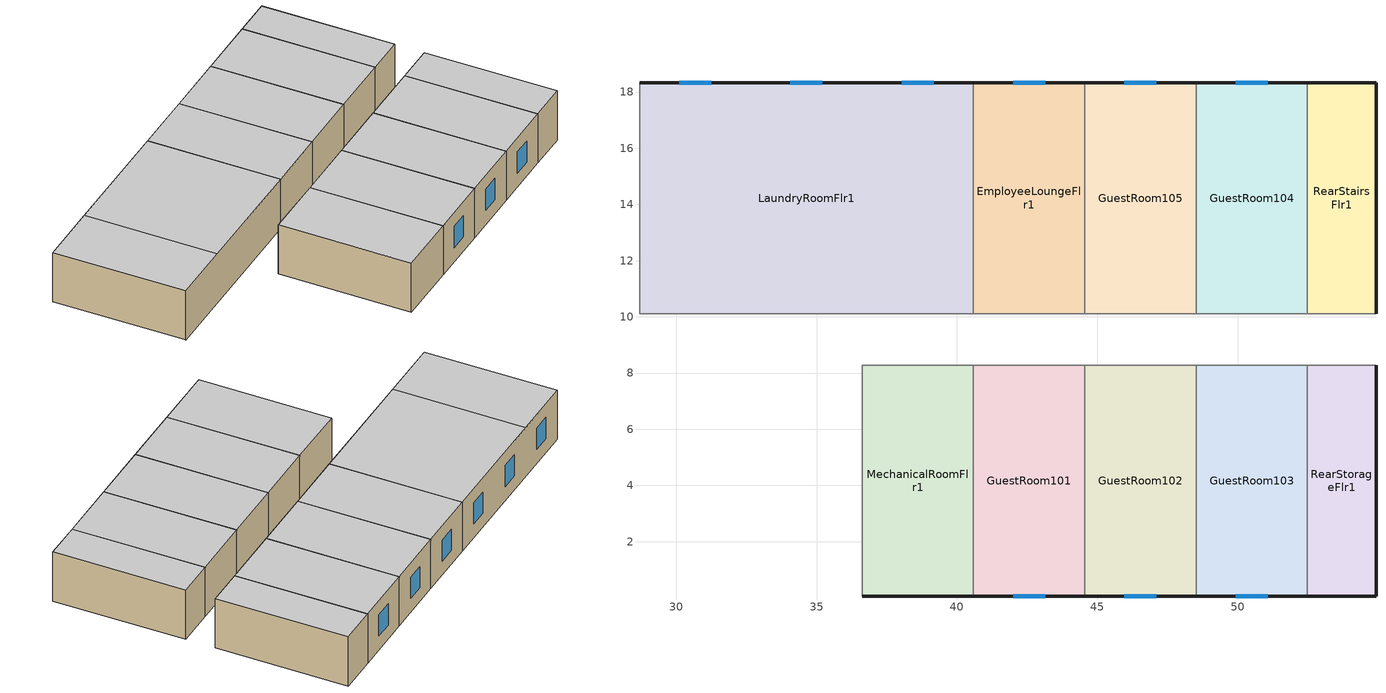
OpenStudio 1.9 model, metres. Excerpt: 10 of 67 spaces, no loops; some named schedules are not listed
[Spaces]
GuestRoom102
 floor ground: 48.51,8.28 48.51,0.05 44.55,0.05 44.55,8.28 z0
 wall outside: 44.55,0.05 48.51,0.05 z0:3.35
 wall to GuestRoom101: 44.55,8.28 44.55,0.05 z0:3.35
 wall to GuestRoom103: 48.51,0.05 48.51,8.28 z0:3.35
 wall to CorridorFlr1: 48.51,8.28 44.55,8.28 z0:3.35
 window: 45.96,0.05 47.1,0.05 z0.95:2.4
 ceiling to GuestRoom209_212: 48.51,0.05 48.51,8.28 44.55,8.28 44.55,0.05 z3.35
EmployeeLoungeFlr1
 floor ground: 44.55,18.34 44.55,10.11 40.59,10.11 40.59,18.34 z0
 wall outside: 44.55,18.34 40.59,18.34 z0:3.35
 wall to GuestRoom105: 44.55,10.11 44.55,18.34 z0:3.35
 wall to CorridorFlr1: 40.59,10.11 44.55,10.11 z0:3.35
 wall to LaundryRoomFlr1: 40.59,18.34 40.59,10.11 z0:3.35
 window: 43.14,18.34 42,18.34 z0.95:2.4
 ceiling to GuestRoom215_218: 44.55,10.11 44.55,18.34 40.59,18.34 40.59,10.11 z3.35
LaundryRoomFlr1
 floor ground: 40.59,18.34 40.59,10.11 28.7,10.11 28.7,18.34 z0
 wall outside: 40.59,18.34 28.7,18.34 z0:3.35
 wall to ElevatorCoreFlr1: 28.7,18.34 28.7,10.11 z0:3.35
 wall to CorridorFlr1: 28.7,10.11 40.59,10.11 z0:3.35
 window: 39.18,18.34 38.04,18.34 / 31.25,18.34 30.11,18.34 / 35.21,18.34 34.07,18.34 z0.95:2.4
 ceiling to GuestRoom215_218: 40.59,10.11 40.59,18.34 32.66,18.34 32.66,10.11 z3.35
 ceiling to GuestRoom219: 32.66,10.11 32.66,18.34 28.7,18.34 28.7,10.11 z3.35
GuestRoom105
 floor ground: 48.51,18.34 48.51,10.11 44.55,10.11 44.55,18.34 z0
 wall outside: 48.51,18.34 44.55,18.34 z0:3.35
 wall to CorridorFlr1: 44.55,10.11 48.51,10.11 z0:3.35
 wall to GuestRoom104: 48.51,10.11 48.51,18.34 z0:3.35
 window: 47.1,18.34 45.96,18.34 z0.95:2.4
 ceiling to GuestRoom215_218: 48.51,10.11 48.51,18.34 44.55,18.34 44.55,10.11 z3.35
MechanicalRoomFlr1
 floor ground: 40.59,8.28 40.59,0.05 36.62,0.05 36.62,8.28 z0
 wall outside: 36.62,0.05 40.59,0.05 z0:3.35
 wall to MeetingRoomFlr1: 36.62,8.28 36.62,0.05 z0:3.35
 wall to GuestRoom101: 40.59,0.05 40.59,8.28 z0:3.35
 wall to CorridorFlr1: 40.59,8.28 36.62,8.28 z0:3.35
 ceiling to GuestRoom209_212: 40.59,0.05 40.59,8.28 36.62,8.28 36.62,0.05 z3.35
GuestRoom103
 floor ground: 52.47,8.28 52.47,0.05 48.51,0.05 48.51,8.28 z0
 wall outside: 48.51,0.05 52.47,0.05 z0:3.35
 wall to CorridorFlr1: 52.47,8.28 48.51,8.28 z0:3.35
 wall to RearStorageFlr1: 52.47,0.05 52.47,8.28 z0:3.35
 window: 49.92,0.05 51.06,0.05 z0.95:2.4
 ceiling to GuestRoom213: 52.47,0.05 52.47,8.28 48.51,8.28 48.51,0.05 z3.35
GuestRoom101
 floor ground: 44.55,8.28 44.55,0.05 40.59,0.05 40.59,8.28 z0
 wall outside: 40.59,0.05 44.55,0.05 z0:3.35
 wall to CorridorFlr1: 44.55,8.28 40.59,8.28 z0:3.35
 window: 42,0.05 43.14,0.05 z0.95:2.4
 ceiling to GuestRoom209_212: 44.55,0.05 44.55,8.28 40.59,8.28 40.59,0.05 z3.35
RearStorageFlr1
 floor ground: 54.91,8.28 54.91,0.05 52.47,0.05 52.47,8.28 z0
 wall outside: 52.47,0.05 54.91,0.05 54.91,8.28 z0:3.35
 wall to CorridorFlr1: 54.91,8.28 52.47,8.28 z0:3.35
 ceiling to RearStorageFlr2: 54.91,0.05 54.91,8.28 52.47,8.28 52.47,0.05 z3.35
RearStairsFlr1
 floor ground: 54.91,18.34 54.91,10.11 52.47,10.11 52.47,18.34 z0
 wall outside: 54.91,10.11 54.91,18.34 52.47,18.34 z0:3.35
 wall to GuestRoom104: 52.47,18.34 52.47,10.11 z0:3.35
 wall to CorridorFlr1: 52.47,10.11 54.91,10.11 z0:3.35
 ceiling to RearStairsFlr2: 54.91,10.11 54.91,18.34 52.47,18.34 52.47,10.11 z3.35
GuestRoom104
 floor ground: 52.47,18.34 52.47,10.11 48.51,10.11 48.51,18.34 z0
 wall outside: 52.47,18.34 48.51,18.34 z0:3.35
 wall to CorridorFlr1: 48.51,10.11 52.47,10.11 z0:3.35
 window: 51.06,18.34 49.92,18.34 z0.95:2.4
 ceiling to GuestRoom214: 52.47,10.11 52.47,18.34 48.51,18.34 48.51,10.11 z3.35
[Site]
Chicago Ohare Intl Ap_IL_USA: Latitude {deg}=41.98; Longitude {deg}=-87.92; Time Zone {hr}=-6; Elevation {m}=201; Terrain=Suburbs
[Building]
90.1-2010-SmallHotel-ASHRAE 169-2006-5A created: 2015-11-13 00:34:09 -0700: North Axis {deg}=180; Default Construction Set=90.1-2010 - SmHotel - ASHRAE 169-2006-5A
[Site:GroundTemperature:BuildingSurface]
19.82, 19.8, 19.9, 20.12, 20.36, 20.63, 20.78, 20.79, 20.73, 20.51, 20.29, 20
[Site:WaterMainsTemperature]
Calculation Method=Correlation; Annual Average Outdoor Air Temperature {C}=9.925; Maximum Difference In Monthly Average Outdoor Air Temperatures {deltaC}=28.7
[SizingPeriod:DesignDay] Barometric Pressure {Pa}=98934; Sky Clearness=0; Rain Indicator=0; Snow Indicator=0; Day of Month=21; Daylight Saving Time Indicator=0; Humidity Indicating Type=Wetbulb; Dry-Bulb Temperature Range Modifier Type=DefaultMultipliers
Name | Maximum Dry-Bulb Temperature {C} | Daily Dry-Bulb Temperature Range {deltaC} | Humidity Indicating Conditions at Maximum Dry-Bulb {BasedOnField A3} | Wind Speed {m/s} | Wind Direction {deg} | Month | Day Type | Solar Model Indicator | ASHRAE Taub | ASHRAE Taud
Chicago Ohare Intl Ap Ann Htg 99.6% Condns DB | -20 | 0 | -20 | 4.9 | 270 | 1 | WinterDesignDay | ASHRAEClearSky
Chicago Ohare Intl Ap Ann Clg .4% Condns DB=>MWB | 33.3 | 10.5 | 23.7 | 5.2 | 230 | 7 | SummerDesignDay | ASHRAETau | 0.455 | 2.05
[Material:NoMass] Thermal Absorptance=0.9; Solar Absorptance=0.7
Name | Roughness | Thermal Resistance {m2-K/W} | Visible Absorptance
CP02 CARPET PAD | VeryRough | 0.21648 | 0.8
Typical Insulation R-10.94 | Smooth | 1.92744 | 0.7
Typical Carpet Pad | Smooth | 0.21648 | 0.8
Typical Insulation R-13.45 | Smooth | 2.368 | 0.7
Typical Insulation R-19.72 | Smooth | 3.4722 | 0.7
Typical Insulation R-0.58 | Smooth | 0.101875 | 0.7
Typical Insulation R-1.15 | Smooth | 0.202527 | 0.7
[Material] Thermal Absorptance=0.9
Name | Roughness | Thickness {m} | Conductivity {W/m-K} | Density {kg/m3} | Specific Heat {J/kg-K} | Solar Absorptance | Visible Absorptance
4 in. Normalweight Concrete Floor | MediumRough | 0.1016 | 2.31 | 2322 | 832 | 0.7 | 0.7
25mm Stucco | Smooth | 0.0254 | 0.72 | 1856 | 840 | 0.7 | 0.7
5/8 in. Gypsum Board | MediumSmooth | 0.0159 | 0.16 | 800 | 1090 | 0.7 | 0.7
Roof Membrane | VeryRough | 0.0095 | 0.16 | 1121.29 | 1460 | 0.77 | 0.7
Metal Roof Surface; F08 Metal surface | Smooth | 0.0008 | 45.28 | 7824 | 500 | 0.7 | 0.7
1/2 in. Gypsum Board | Smooth | 0.0127 | 0.16 | 800 | 1090 | 0.7 | 0.5
6 in. Normalweight Concrete Floor | MediumRough | 0.1524 | 2.31 | 2322 | 832 | 0.7 | 0.7
8 in. Concrete Block Basement Wall | MediumRough | 0.2032 | 1.326 | 1842 | 912 | 0.7 | 0.7
G05 25mm wood | MediumSmooth | 0.0254 | 0.15 | 608 | 1630 | 0.5 | 0.5
[Construction]
Typical Insulated Exterior Mass Floor R-13.51: Typical Insulation R-10.94, 4 in. Normalweight Concrete Floor, Typical Carpet Pad
Typical Insulated Steel Framed Exterior Wall R-15.63: 25mm Stucco, 5/8 in. Gypsum Board, Typical Insulation R-13.45, 5/8 in. Gypsum Board
Typical IEAD Roof R-20.83: Roof Membrane, Typical Insulation R-19.72, Metal Roof Surface
int_slab_floor_smallhotel: 4 in. Normalweight Concrete Floor, CP02 CARPET PAD
int_wall_smallhotel: 1/2 in. Gypsum Board, 1/2 in. Gypsum Board
int_slab_ceiling_smallhotel: CP02 CARPET PAD, 4 in. Normalweight Concrete Floor
Typical Insulated Carpeted 6in Slab Floor: 6 in. Normalweight Concrete Floor, Typical Carpet Pad
Typical Insulated Basement Mass Wall: 8 in. Concrete Block Basement Wall
U 0.48 SHGC 0.40 Dbl Ref-D Clr 6mm/13mm: REF D CLEAR 6MM, AIR 13MM, CLEAR 6MM
Typical Insulated Metal Door R-1.43: F08 Metal surface, Typical Insulation R-0.58
Typical Overhead Door R-2.0: Typical Insulation R-1.15
U 1.17 SHGC 0.49 Sgl Ref-D Clr 6mm: REF D CLEAR 6MM
Typical Interior Window: Clear 3mm
Typical Interior Door; Typical Interior Partition: G05 25mm wood
[DefaultConstructionSet]
90.1-2010 - SmHotel - ASHRAE 169-2006-5A: Default Exterior Surface Constructions=Default Surface Constructions 1; Default Interior Surface Constructions=Default Surface Constructions 2; Default Ground Contact Surface Constructions=Default Surface Constructions 3; Default Exterior SubSurface Constructions=Default Sub Surface Constructions 1; Default Interior SubSurface Constructions=Default Sub Surface Constructions 2; Interior Partition Construction=Typical Interior Partition
[DefaultSurfaceConstructions]
Name | Floor Construction | Wall Construction | Roof Ceiling Construction
Default Surface Constructions 1 | Typical Insulated Exterior Mass Floor R-13.51 | Typical Insulated Steel Framed Exterior Wall R-15.63 | Typical IEAD Roof R-20.83
Default Surface Constructions 2 | int_slab_floor_smallhotel | int_wall_smallhotel | int_slab_ceiling_smallhotel
Default Surface Constructions 3 | Typical Insulated Carpeted 6in Slab Floor | Typical Insulated Basement Mass Wall
[DefaultSubSurfaceConstructions]
Name | Fixed Window Construction | Operable Window Construction | Door Construction | Overhead Door Construction | Skylight Construction | Tubular Daylight Dome Construction | Tubular Daylight Diffuser Construction
Default Sub Surface Constructions 1 | U 0.48 SHGC 0.40 Dbl Ref-D Clr 6mm/13mm | U 0.48 SHGC 0.40 Dbl Ref-D Clr 6mm/13mm | Typical Insulated Metal Door R-1.43 | Typical Overhead Door R-2.0 | U 1.17 SHGC 0.49 Sgl Ref-D Clr 6mm | Typical Interior Window | Typical Interior Window
Default Sub Surface Constructions 2 | Typical Interior Window | Typical Interior Window | Typical Interior Door
[WindowMaterial:Glazing] Optical Data Type=SpectralAverage; Infrared Transmittance at Normal Incidence=0; Front Side Infrared Hemispherical Emissivity=0.84; Conductivity {W/m-K}=0.9; Dirt Correction Factor for Solar and Visible Transmittance=1; Solar Diffusing=No
Name | Thickness {m} | Solar Transmittance at Normal Incidence | Front Side Solar Reflectance at Normal Incidence | Back Side Solar Reflectance at Normal Incidence | Visible Transmittance at Normal Incidence | Front Side Visible Reflectance at Normal Incidence | Back Side Visible Reflectance at Normal Incidence | Back Side Infrared Hemispherical Emissivity
REF D CLEAR 6MM | 0.006 | 0.429 | 0.308 | 0.379 | 0.334 | 0.453 | 0.505 | 0.82
CLEAR 6MM | 0.006 | 0.775 | 0.071 | 0.071 | 0.881 | 0.08 | 0.08 | 0.84
Clear 3mm | 0.003 | 0.837 | 0.075 | 0.075 | 0.898 | 0.081 | 0.081 | 0.84
[WindowMaterial:Gas]
AIR 13MM: Gas Type=Air; Thickness {m}=0.0127
[Space]
Name | Space Type | Thermal Zone
GuestRoom102 | 90.1-2010 - SmHotel - GuestRoom123Vac | GuestRoom102 ZN
MechanicalRoomFlr1 | 90.1-2010 - SmHotel - Mechanical | MechanicalRoomFlr1 ZN
EmployeeLoungeFlr1 | 90.1-2010 - SmHotel - StaffLounge | EmployeeLoungeFlr1 ZN
LaundryRoomFlr1 | 90.1-2010 - SmHotel - Laundry | LaundryRoomFlr1 ZN
GuestRoom105 | 90.1-2010 - SmHotel - GuestRoom123Occ | GuestRoom105 ZN
RearStorageFlr1 | 90.1-2010 - SmHotel - Storage | RearStorageFlr1 ZN
GuestRoom103 | 90.1-2010 - SmHotel - GuestRoom123Occ | GuestRoom103 ZN
GuestRoom101 | 90.1-2010 - SmHotel - GuestRoom123Vac | GuestRoom101 ZN
RearStairsFlr1 | 90.1-2010 - SmHotel - Stair | RearStairsFlr1 ZN
GuestRoom104 | 90.1-2010 - SmHotel - GuestRoom123Occ | GuestRoom104 ZN
[SpaceType] Standards Building Type=SmallHotel
Name | Default Schedule Set | Design Specification Outdoor Air Object | Standards Space Type
90.1-2010 - SmHotel - Stair | 90.1-2010 - SmHotel - Stair Schedule Set | 90.1-2010 - SmHotel - Stair Ventilation | Stair
90.1-2010 - SmHotel - Mechanical | 90.1-2010 - SmHotel - Mechanical Schedule Set | 90.1-2010 - SmHotel - Mechanical Ventilation | Mechanical
90.1-2010 - SmHotel - GuestRoom123Vac | 90.1-2010 - SmHotel - GuestRoom123Vac Schedule Set | 90.1-2010 - SmHotel - GuestRoom123Vac Ventilation | GuestRoom123Vac
90.1-2010 - SmHotel - GuestRoom123Occ | 90.1-2010 - SmHotel - GuestRoom123Occ Schedule Set | 90.1-2010 - SmHotel - GuestRoom123Occ Ventilation | GuestRoom123Occ
90.1-2010 - SmHotel - Laundry | 90.1-2010 - SmHotel - Laundry Schedule Set | 90.1-2010 - SmHotel - Laundry Ventilation | Laundry
90.1-2010 - SmHotel - StaffLounge | 90.1-2010 - SmHotel - StaffLounge Schedule Set | 90.1-2010 - SmHotel - StaffLounge Ventilation | StaffLounge
90.1-2010 - SmHotel - Storage | 90.1-2010 - SmHotel - Storage Schedule Set | 90.1-2010 - SmHotel - Storage Ventilation | Storage
[DefaultScheduleSet]
Name | Lighting Schedule | Infiltration Schedule | Number of People Schedule | People Activity Level Schedule | Electric Equipment Schedule | Gas Equipment Schedule
90.1-2010 - SmHotel - Stair Schedule Set | HotelSmall BLDG_LIGHT_STAIR_SCH | Always On
90.1-2010 - SmHotel - Mechanical Schedule Set | HotelSmall BLDG_LIGHT_MECHROOM_SCH | HotelSmall CommonArea_Infil_Sch
90.1-2010 - SmHotel - GuestRoom123Vac Schedule Set | HotelSmall AlwaysOff | HotelSmall GuestRoom_Infil_Sch | HotelSmall AlwaysOff | HotelSmall Activity_Sch | HotelSmall AlwaysOff
90.1-2010 - SmHotel - GuestRoom123Occ Schedule Set | HotelSmall BLDG_LIGHT_GUESTROOM_SCH_2010 | HotelSmall GuestRoom_Infil_Sch | HotelSmall GuestRoom_Occ_Sch | HotelSmall Activity_Sch | HotelSmall GuestRoom_Eqp_Sch_Base
90.1-2010 - SmHotel - Laundry Schedule Set | HotelSmall BLDG_LIGHT_LAUNDRY_SCH | HotelSmall CommonArea_Infil_Sch | HotelSmall LaundryRoom_Occ_Sch | HotelSmall Activity_Sch | HotelSmall LaundryRoom_Eqp_Elec_Sch | HotelSmall LaundryRoom_Eqp_Gas_Sch
90.1-2010 - SmHotel - StaffLounge Schedule Set | HotelSmall BLDG_LIGHT_EMPLOYEELOUNGE_SCH | HotelSmall CommonArea_Infil_Sch | HotelSmall EmployeeLounge_Occ_Sch | HotelSmall Activity_Sch | HotelSmall EmployeeLounge_Eqp_Sch
90.1-2010 - SmHotel - Storage Schedule Set | HotelSmall BLDG_LIGHT_STORAGE_SCH | Always On
[Lights:Definition] Design Level Calculation Method=Watts/Area; Fraction Radiant=0.7; Fraction Visible=0.2; Return Air Fraction=0
Name | Watts per Space Floor Area {W/m2}
90.1-2010 - SmHotel - Stair Lights Definition | 7.4271
90.1-2010 - SmHotel - Mechanical Lights Definition | 10.2257
90.1-2010 - SmHotel - GuestRoom123Vac Lights Definition; 90.1-2010 - SmHotel - GuestRoom123Occ Lights Definition | 8.07293
90.1-2010 - SmHotel - Laundry Lights Definition | 6.45835
90.1-2010 - SmHotel - StaffLounge Lights Definition | 7.85765
90.1-2010 - SmHotel - Storage Lights Definition | 6.78126
[Lights]
Name | Lights Definition | Space or SpaceType
90.1-2010 - SmHotel - Stair Lights | 90.1-2010 - SmHotel - Stair Lights Definition | 90.1-2010 - SmHotel - Stair
90.1-2010 - SmHotel - Mechanical Lights | 90.1-2010 - SmHotel - Mechanical Lights Definition | 90.1-2010 - SmHotel - Mechanical
90.1-2010 - SmHotel - GuestRoom123Vac Lights | 90.1-2010 - SmHotel - GuestRoom123Vac Lights Definition | 90.1-2010 - SmHotel - GuestRoom123Vac
90.1-2010 - SmHotel - GuestRoom123Occ Lights | 90.1-2010 - SmHotel - GuestRoom123Occ Lights Definition | 90.1-2010 - SmHotel - GuestRoom123Occ
90.1-2010 - SmHotel - Laundry Lights | 90.1-2010 - SmHotel - Laundry Lights Definition | 90.1-2010 - SmHotel - Laundry
90.1-2010 - SmHotel - StaffLounge Lights | 90.1-2010 - SmHotel - StaffLounge Lights Definition | 90.1-2010 - SmHotel - StaffLounge
90.1-2010 - SmHotel - Storage Lights | 90.1-2010 - SmHotel - Storage Lights Definition | 90.1-2010 - SmHotel - Storage
[DesignSpecification:OutdoorAir] Outdoor Air Method=Sum
Name | Outdoor Air Flow per Floor Area {m3/s-m2} | Outdoor Air Flow per Person {m3/s-person}
90.1-2010 - SmHotel - Stair Ventilation | 0.0003048
90.1-2010 - SmHotel - Mechanical Ventilation; 90.1-2010 - SmHotel - Storage Ventilation | 0.0006096
90.1-2010 - SmHotel - GuestRoom123Vac Ventilation; 90.1-2010 - SmHotel - GuestRoom123Occ Ventilation | 0.0003048 | 0.00235974
90.1-2010 - SmHotel - Laundry Ventilation; 90.1-2010 - SmHotel - StaffLounge Ventilation | 0.0003048 | 0.00353961
[People:Definition] Number of People Calculation Method=People/Area; Fraction Radiant=0.3
Name | People per Space Floor Area {person/m2}
90.1-2010 - SmHotel - GuestRoom123Vac People Definition; 90.1-2010 - SmHotel - GuestRoom123Occ People Definition | 0.0459619
90.1-2010 - SmHotel - Laundry People Definition | 0.107639
90.1-2010 - SmHotel - StaffLounge People Definition | 0.551973
[People]
Name | People Definition | Space or SpaceType
90.1-2010 - SmHotel - GuestRoom123Vac People | 90.1-2010 - SmHotel - GuestRoom123Vac People Definition | 90.1-2010 - SmHotel - GuestRoom123Vac
90.1-2010 - SmHotel - GuestRoom123Occ People | 90.1-2010 - SmHotel - GuestRoom123Occ People Definition | 90.1-2010 - SmHotel - GuestRoom123Occ
90.1-2010 - SmHotel - Laundry People | 90.1-2010 - SmHotel - Laundry People Definition | 90.1-2010 - SmHotel - Laundry
90.1-2010 - SmHotel - StaffLounge People | 90.1-2010 - SmHotel - StaffLounge People Definition | 90.1-2010 - SmHotel - StaffLounge
[SpaceInfiltration:DesignFlowRate] Design Flow Rate Calculation Method=Flow/ExteriorArea; Flow per Exterior Surface Area {m3/s-m2}=0.00056896; Constant Term Coefficient=0; Temperature Term Coefficient=0; Velocity Term Coefficient=0.224; Velocity Squared Term Coefficient=0
Name | Space or SpaceType
90.1-2010 - SmHotel - Stair Infiltration | 90.1-2010 - SmHotel - Stair
90.1-2010 - SmHotel - Mechanical Infiltration | 90.1-2010 - SmHotel - Mechanical
90.1-2010 - SmHotel - GuestRoom123Vac Infiltration | 90.1-2010 - SmHotel - GuestRoom123Vac
90.1-2010 - SmHotel - GuestRoom123Occ Infiltration | 90.1-2010 - SmHotel - GuestRoom123Occ
90.1-2010 - SmHotel - Laundry Infiltration | 90.1-2010 - SmHotel - Laundry
90.1-2010 - SmHotel - StaffLounge Infiltration | 90.1-2010 - SmHotel - StaffLounge
90.1-2010 - SmHotel - Storage Infiltration | 90.1-2010 - SmHotel - Storage
[ElectricEquipment:Definition] Design Level Calculation Method=Watts/Area; Fraction Latent=0; Fraction Lost=0
Name | Watts per Space Floor Area {W/m2} | Fraction Radiant
90.1-2010 - SmHotel - GuestRoom123Vac Electric Equipment Definition; 90.1-2010 - SmHotel - GuestRoom123Occ Electric Equipment Definition | 11.8403 | 0.5
90.1-2010 - SmHotel - Laundry Electric Equipment Definition | 27.6632 | 0.2
90.1-2010 - SmHotel - StaffLounge Electric Equipment Definition | 21.5278 | 0.5
[ElectricEquipment]
Name | Electric Equipment Definition | Space or SpaceType
90.1-2010 - SmHotel - GuestRoom123Vac Electric Equipment | 90.1-2010 - SmHotel - GuestRoom123Vac Electric Equipment Definition | 90.1-2010 - SmHotel - GuestRoom123Vac
90.1-2010 - SmHotel - GuestRoom123Occ Electric Equipment | 90.1-2010 - SmHotel - GuestRoom123Occ Electric Equipment Definition | 90.1-2010 - SmHotel - GuestRoom123Occ
90.1-2010 - SmHotel - Laundry Electric Equipment | 90.1-2010 - SmHotel - Laundry Electric Equipment Definition | 90.1-2010 - SmHotel - Laundry
90.1-2010 - SmHotel - StaffLounge Electric Equipment | 90.1-2010 - SmHotel - StaffLounge Electric Equipment Definition | 90.1-2010 - SmHotel - StaffLounge
[ThermostatSetpoint:DualSetpoint]
Name | Heating Setpoint Temperature Schedule | Cooling Setpoint Temperature Schedule
90.1-2010 - SmHotel - Stair Thermostat; 90.1-2010 - SmHotel - Mechanical Thermostat; 90.1-2010 - SmHotel - Storage Thermostat | HotelSmall SemiHeated_HtgSP_Sch | SmallHotel UnitHeater ClgSP Sch
90.1-2010 - SmHotel - GuestRoom123Vac Thermostat | HotelSmall VacGuestRoom_HtgSP_Sch | HotelSmall VacGuestRoom_ClgSP_Sch
90.1-2010 - SmHotel - GuestRoom123Occ Thermostat | HotelSmall Adva_OccGuestRoom_HtgSP_Sch | HotelSmall Adva_OccGuestRoom_ClgSP_Sch
90.1-2010 - SmHotel - Laundry Thermostat; 90.1-2010 - SmHotel - StaffLounge Thermostat | HotelSmall CommonArea_HtgSP_Sch | HotelSmall CommonArea_ClgSP_Sch
[GasEquipment:Definition]
90.1-2010 - SmHotel - Laundry Gas Equipment Definition: Design Level Calculation Method=Watts/Area; Watts per Space Floor Area {W/m2}=409.781; Fraction Latent=0; Fraction Radiant=0.2; Fraction Lost=0
[GasEquipment]
90.1-2010 - SmHotel - Laundry Gas Equipment: Gas Equipment Definition=90.1-2010 - SmHotel - Laundry Gas Equipment Definition; Space or SpaceType=90.1-2010 - SmHotel - Laundry
[ThermalZone] Use Ideal Air Loads=No
Name | Thermostat
RearStorageFlr1 ZN | 90.1-2010 - SmHotel - Storage Thermostat
GuestRoom105 ZN; GuestRoom104 ZN; GuestRoom103 ZN | 90.1-2010 - SmHotel - GuestRoom123Occ Thermostat
MechanicalRoomFlr1 ZN | 90.1-2010 - SmHotel - Mechanical Thermostat
GuestRoom101 ZN; GuestRoom102 ZN | 90.1-2010 - SmHotel - GuestRoom123Vac Thermostat
RearStairsFlr1 ZN | 90.1-2010 - SmHotel - Stair Thermostat
EmployeeLoungeFlr1 ZN | 90.1-2010 - SmHotel - StaffLounge Thermostat
LaundryRoomFlr1 ZN | 90.1-2010 - SmHotel - Laundry Thermostat
[Sizing:Zone] Zone Cooling Design Supply Air Temperature {C}=14; Zone Heating Design Supply Air Humidity Ratio {kg-H2O/kg-air}=0.008; Cooling Design Air Flow Method=DesignDay; Heating Design Air Flow Method=DesignDay
Name | Zone Heating Design Supply Air Temperature {C} | Zone Cooling Design Supply Air Humidity Ratio {kg-H2O/kg-air}
CorridorFlr2 ZN; GuestRoom213 ZN; RearStairsFlr4 ZN; FrontStairsFlr4 ZN; CorridorFlr3 ZN; GuestRoom301 ZN; GuestRoom313 ZN; GuestRoom220_223 ZN; GuestRoom214 ZN; GuestRoom224 ZN; GuestRoom302_305 ZN; GuestRoom402_405 ZN; GuestRoom424 ZN; GuestRoom105 ZN; MechanicalRoomFlr1 ZN; GuestRoom202_205 ZN; GuestRoom209_212 ZN; GuestRoom401 ZN; GuestRoom104 ZN; GuestRoom415_418 ZN; GuestRoom103 ZN; GuestRoom420_423 ZN; GuestRoom414 ZN; GuestRoom419 ZN; FrontStairsFlr2 ZN; RearStairsFlr3 ZN; GuestRoom309_312 ZN; GuestRoom314 ZN; GuestRoom315_318 ZN; GuestRoom306_308 ZN; GuestRoom324 ZN; CorridorFlr1 ZN; GuestRoom101 ZN; FrontStairsFlr1 ZN; GuestRoom219 ZN; GuestRoom319 ZN; GuestRoom406_408 ZN; CorridorFlr4 ZN; RearStairsFlr2 ZN; GuestRoom409_412 ZN; GuestRoom201 ZN; GuestRoom413 ZN; GuestRoom102 ZN; RearStairsFlr1 ZN; GuestRoom215_218 ZN; FrontStairsFlr3 ZN; GuestRoom206_208 ZN; GuestRoom320_323 ZN | 50 | 0.008
FrontStorageFlr1 ZN; RearStorageFlr1 ZN; RearStorageFlr3 ZN; ElevatorCoreFlr1 ZN; ElevatorCoreFlr2 ZN; ElevatorCoreFlr4 ZN; RearStorageFlr2 ZN; ElevatorCoreFlr3 ZN; RearStorageFlr4 ZN; FrontStorageFlr3 ZN; FrontStorageFlr4 ZN; FrontStorageFlr2 ZN; LaundryRoomFlr1 ZN | 40 | 0.0085
[Zone equipment]
CorridorFlr2 ZN: CorridorFlr2 ZN PTAC
GuestRoom213 ZN: GuestRoom213 ZN PTAC
RearStairsFlr4 ZN: RearStairsFlr4 ZN UnitHeater
FrontStairsFlr4 ZN: FrontStairsFlr4 ZN UnitHeater
CorridorFlr3 ZN: CorridorFlr3 ZN PTAC
GuestRoom301 ZN: GuestRoom301 ZN PTAC
GuestRoom313 ZN: GuestRoom313 ZN PTAC
GuestRoom220_223 ZN: GuestRoom220_223 ZN PTAC
GuestRoom214 ZN: GuestRoom214 ZN PTAC
GuestRoom224 ZN: GuestRoom224 ZN PTAC
GuestRoom302_305 ZN: GuestRoom302_305 ZN PTAC
GuestRoom402_405 ZN: GuestRoom402_405 ZN PTAC
[Exterior:Lights:Definition]
NonDimming Exterior Lights Def: Design Level {W}=4188
[Exterior:Lights]
NonDimming Exterior Lights Def: Exterior Lights Definition=NonDimming Exterior Lights Def; Schedule=HotelSmall Exterior_Lgt_ALWAYS_ON; Control Option=AstronomicalClock
